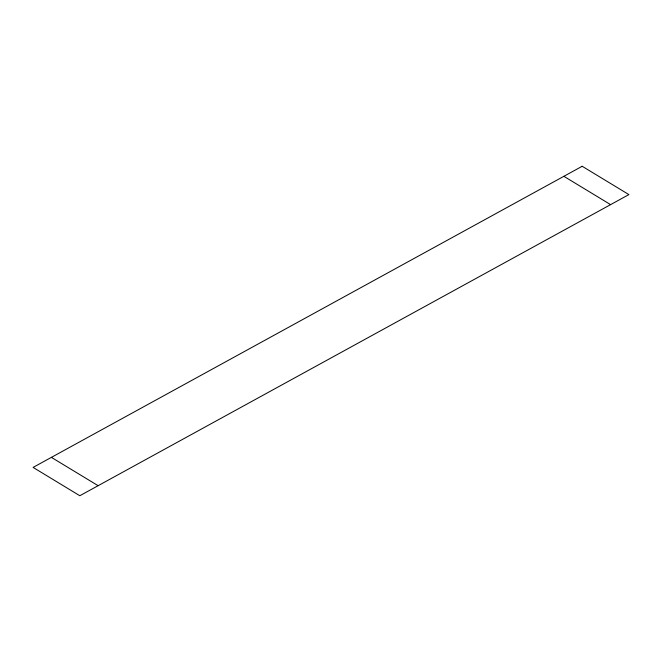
<?xml version="1.0" encoding="UTF-8"?>
<svg xmlns="http://www.w3.org/2000/svg" width="662" height="662" viewBox="0 0 662 662"><rect width="100%" height="100%" fill="white"/><g stroke="black" fill="none" stroke-linecap="round" stroke-linejoin="round"><path stroke-width="0.99" d="M563.875 176.307L610.596 204.632M51.404 457.368L98.125 485.693M582.179 166.27L33.1 467.405L79.821 495.73L628.9 194.595L582.179 166.27"/></g></svg>
